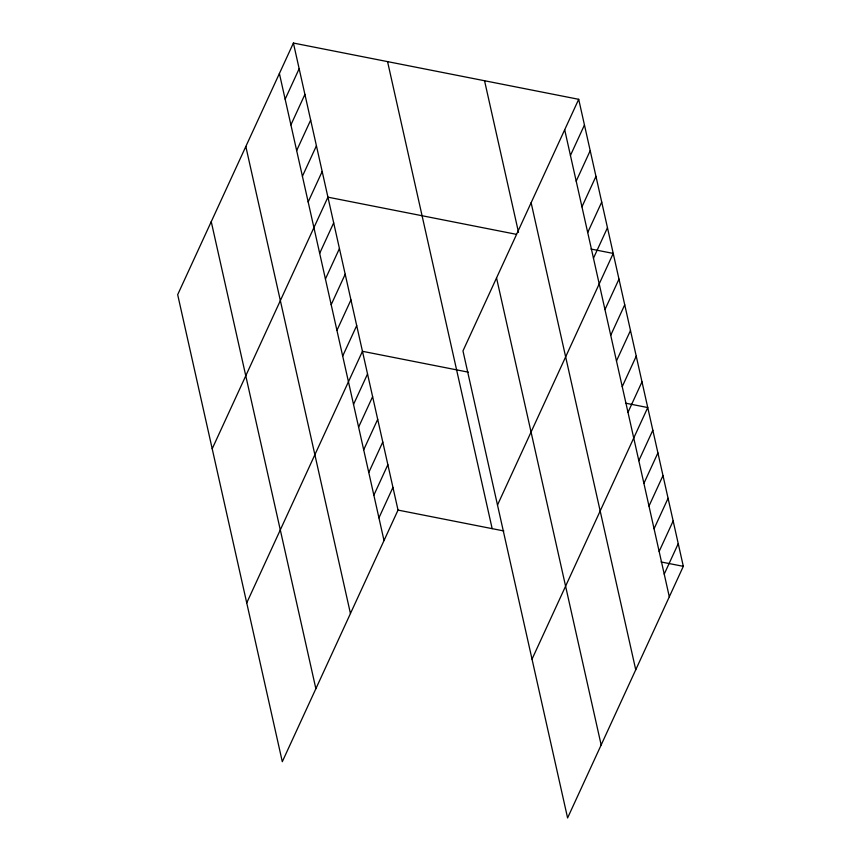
<?xml version="1.0" encoding="UTF-8"?>
<svg xmlns="http://www.w3.org/2000/svg" width="861" height="861" viewBox="0 0 861 861"><rect width="100%" height="100%" fill="white"/><g stroke="black" fill="none" stroke-linecap="round" stroke-linejoin="round"><path stroke-width="1.29" d="M293.407 43.05L177.678 294.656L282.3 761.694L398.03 510.089L293.407 43.05L578.7 99.306L683.322 566.344L567.593 817.95L462.97 350.911L578.7 99.306M285.152 99.198L299.154 68.74M290.91 124.877L304.912 94.419M296.658 150.567L310.67 120.109M302.415 176.257L316.417 145.8M308.163 201.937L322.175 171.49M212.204 448.775L327.933 197.169L516.492 234.353M319.679 253.317L333.681 222.859M325.426 279.007L339.438 248.549M331.184 304.686L345.196 274.228M336.942 330.376L350.944 299.919M342.689 356.067L356.702 325.609M246.73 602.904L362.459 351.299L468.244 372.156M353.527 404.433L367.539 373.975M358.606 427.121L372.619 396.663M363.686 449.808L377.699 419.35M368.777 472.485L382.779 442.037M373.857 495.172L387.859 464.714M378.937 517.859L392.939 487.401M570.445 155.454L584.458 124.996M576.203 181.133L590.205 150.686M581.95 206.823L595.963 176.365M587.708 232.513L601.721 202.055M593.466 258.203L607.468 227.745M497.497 505.03L613.226 253.425L590.99 249.044M604.971 309.573L618.984 279.115M610.729 335.263L624.731 304.805M616.476 360.942L630.489 330.495M622.234 386.632L636.236 356.174M627.992 412.322L641.994 381.864M532.023 659.16L647.752 407.554L625.516 403.163M638.819 460.689L652.832 430.231M643.899 483.376L657.912 452.918M648.99 506.064L662.992 475.606M654.069 528.751L668.071 498.293M659.149 551.427L673.162 520.97M664.229 574.115L678.242 543.657M398.03 510.089L503.814 530.946M661.087 561.964L683.322 566.344M564.687 129.763L669.309 596.802M531.129 202.744L635.741 669.783M484.549 80.74L518.505 232.298M496.539 277.931L601.161 744.969M387.558 61.615L492.169 528.654M279.394 73.508L384.017 540.547M245.826 146.488L350.449 613.527M211.246 221.675L315.869 688.714"/></g></svg>
